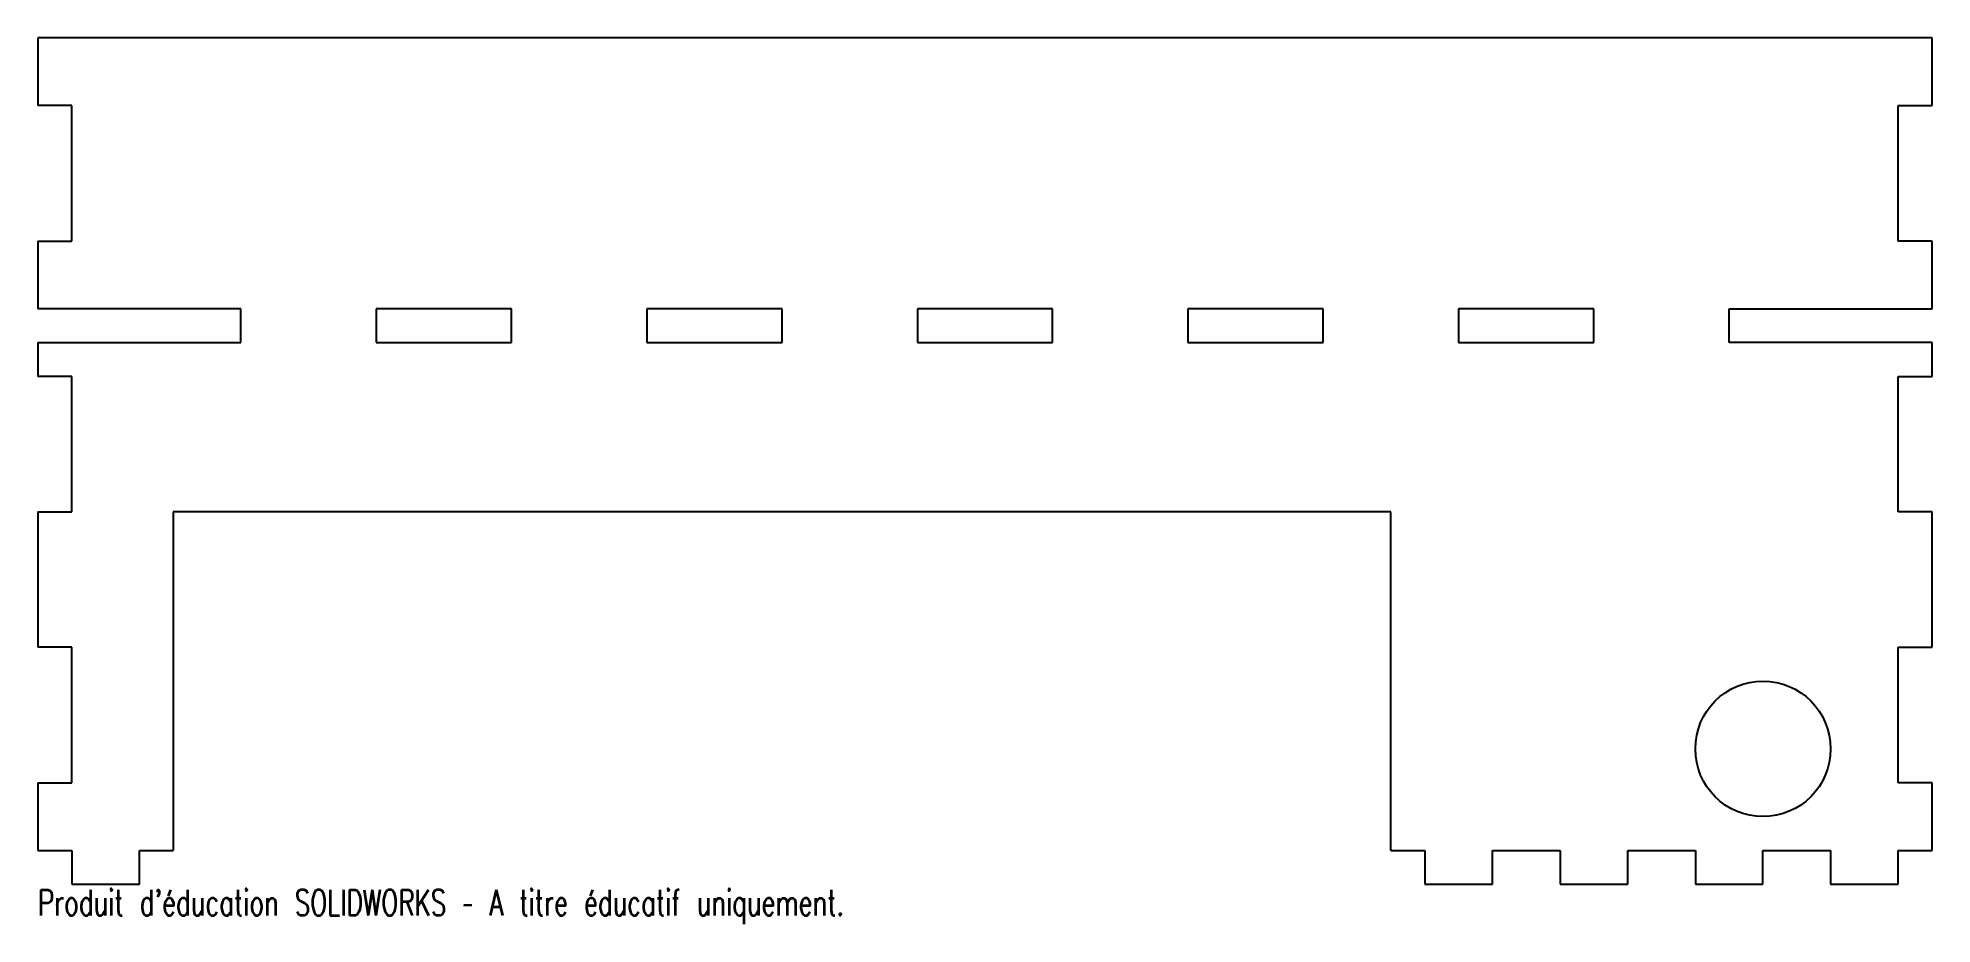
# Model space of a CAD drawing. Header units: inches. Extents: x -7 to 7, y -3.5 to 3.
import ezdxf

# ---------------------------------------------------------------- set-up
doc = ezdxf.new("R2010")
doc.units = ezdxf.units.IN
doc.header["$MEASUREMENT"] = 0
doc.styles.add('SLDTEXTSTYLE0', font='TXT', dxfattribs={"width": 0.7, "bigfont": 'bigfont'})

msp = doc.modelspace()

# ---------------------------------------------------------------- linework, layer by layer
at = {"color": 7, "linetype": 'Continuous', "lineweight": 25}
for p, q in [((-7, 3), (-7, 2.5)), ((7, 3), (-7, 3)), ((7, 2.5), (7, 3)), ((-6.75, 2.5), (-7, 2.5)), ((-6.75, 1.5), (-6.75, 2.5)), ((6.75, 2.5), (7, 2.5)), ((6.75, 1.5), (6.75, 2.5)), ((-7, 1.5), (-7, 1)), ((-7, 1.5), (-6.75, 1.5)), ((7, 1.5), (6.75, 1.5)), ((7, 1), (7, 1.5)), ((-5.5, 1), (-7, 1)), ((-5.5, 0.75), (-5.5, 1)), ((-3.5, 1), (-4.5, 1)), ((-4.5, 1), (-4.5, 0.75)), ((-3.5, 0.75), (-3.5, 1)), ((-1.5, 1), (-2.5, 1)), ((-2.5, 1), (-2.5, 0.75)), ((-1.5, 0.75), (-1.5, 1)), ((-0.5, 1), (-0.5, 0.75)), ((0.5, 1), (-0.5, 1)), ((0.5, 0.75), (0.5, 1)), ((1.5, 1), (1.5, 0.75)), ((2.5, 1), (1.5, 1)), ((2.5, 0.75), (2.5, 1)), ((3.5, 1), (3.5, 0.75)), ((4.5, 1), (3.5, 1)), ((4.5, 0.75), (4.5, 1)), ((5.5, 1), (7, 1)), ((5.5, 0.75), (5.5, 1)), ((-7, 0.75), (-7, 0.5)), ((-7, 0.75), (-5.5, 0.75)), ((-4.5, 0.75), (-3.5, 0.75)), ((-2.5, 0.75), (-1.5, 0.75)), ((-0.5, 0.75), (0.5, 0.75)), ((1.5, 0.75), (2.5, 0.75)), ((3.5, 0.75), (4.5, 0.75)), ((7, 0.75), (5.5, 0.75)), ((7, 0.5), (7, 0.75)), ((-6.75, 0.5), (-7, 0.5)), ((-6.75, -0.5), (-6.75, 0.5)), ((6.75, 0.5), (7, 0.5)), ((6.75, -0.5), (6.75, 0.5)), ((-7, -0.5), (-7, -1.5)), ((-7, -0.5), (-6.75, -0.5)), ((3, -0.5), (-6, -0.5)), ((-6, -0.5), (-6, -3)), ((3, -3), (3, -0.5)), ((7, -0.5), (6.75, -0.5)), ((7, -1.5), (7, -0.5)), ((-6.75, -1.5), (-7, -1.5)), ((-6.75, -2.5), (-6.75, -1.5)), ((6.75, -1.5), (7, -1.5)), ((6.75, -2.5), (6.75, -1.5)), ((-7, -2.5), (-7, -3)), ((-7, -2.5), (-6.75, -2.5)), ((7, -2.5), (6.75, -2.5)), ((7, -3), (7, -2.5)), ((-7, -3), (-6.75, -3)), ((-6.75, -3), (-6.75, -3.25)), ((-6.25, -3), (-6, -3)), ((-6.25, -3.25), (-6.25, -3)), ((3, -3), (3.25, -3)), ((3.25, -3), (3.25, -3.25)), ((3.75, -3.25), (3.75, -3)), ((3.75, -3), (4.25, -3)), ((4.25, -3), (4.25, -3.25)), ((4.75, -3.25), (4.75, -3)), ((4.75, -3), (5.25, -3)), ((5.25, -3), (5.25, -3.25)), ((5.75, -3.25), (5.75, -3)), ((5.75, -3), (6.25, -3)), ((6.25, -3), (6.25, -3.25)), ((6.75, -3), (7, -3)), ((6.75, -3.25), (6.75, -3)), ((-6.75, -3.25), (-6.25, -3.25)), ((3.25, -3.25), (3.75, -3.25)), ((4.25, -3.25), (4.75, -3.25)), ((5.25, -3.25), (5.75, -3.25)), ((6.25, -3.25), (6.75, -3.25))]:
    msp.add_line(p, q, dxfattribs=at)
msp.add_circle((5.75, -2.25), 0.5, dxfattribs=at)

# ---------------------------------------------------------------- texts
at = {"color": 7, "linetype": 'Continuous', "insert": (-7, -3.29), "char_height": 0.1903, "attachment_point": 1, "style": 'SLDTEXTSTYLE0'}
msp.add_mtext("Produit d'éducation SOLIDWORKS – A titre éducatif uniquement.", dxfattribs=at)

doc.saveas('drawing.dxf')
